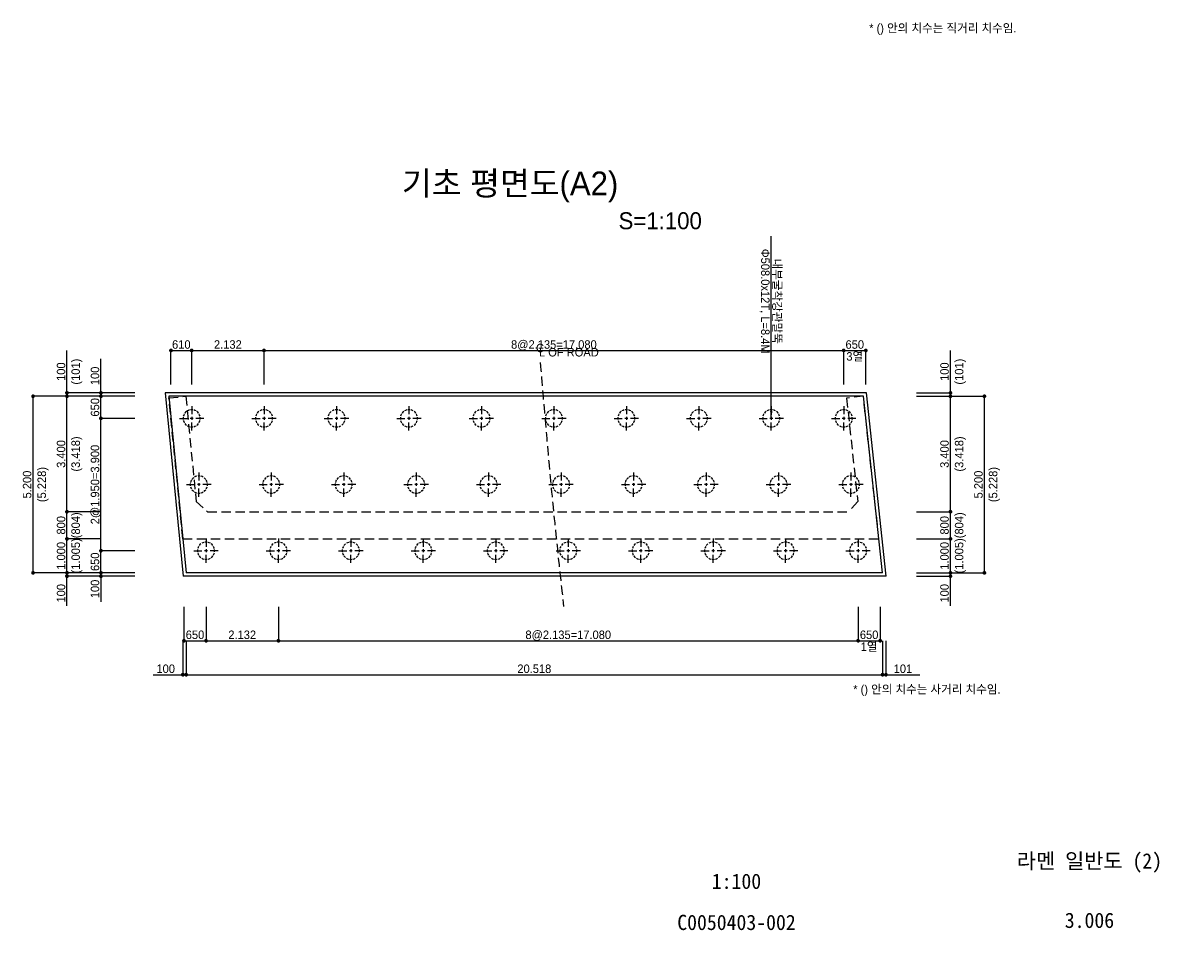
# Model space of a CAD drawing. Extents: x 2629709 to 3675628, y 1179 to 102095.
# Drawn here: x 2757538 to 2791025, y 2357 to 29087 of the extents above; entities that cross this region are included whole.
import ezdxf
from ezdxf.enums import TextEntityAlignment as Align

# ---------------------------------------------------------------- set-up
doc = ezdxf.new("R2010")
doc.units = 0
doc.header["$LTSCALE"] = 550
doc.header["$MEASUREMENT"] = 0
doc.linetypes.add('A-DASHD01', pattern=[0.75, 0.5, -0.25])
for name, color, linetype in [('CS-CNTL', 1, 'A-DASHD01'), ('CS-CONC-MAJR', 4, 'CONTINUOUS'), ('CS-CONC-MINR', 3, 'A-DASHD01'), ('CS-DIML', 1, 'CONTINUOUS'), ('CS-DIMT', 3, 'CONTINUOUS'), ('CS-MISC', 3, 'CONTINUOUS'), ('CS-SYMB', 3, 'CONTINUOUS'), ('CS-SYMB-LIN3', 1, 'CONTINUOUS'), ('CS-TEXT', 3, 'CONTINUOUS'), ('CZ-TEX1', 6, 'CONTINUOUS'), ('CZ-TEX2', 3, 'CONTINUOUS'), ('TITLE-TEXT', 7, 'CONTINUOUS')]:
    doc.layers.add(name, color=color, linetype=linetype)
doc.styles.add('A_STANDARD', font='Dotum.ttf')
doc.styles.add('TB_TEXT', font='DotumChe.ttf')

# ---------------------------------------------------------------- blocks, each defined once
blk = doc.blocks.new('CSPILEH')
at = {"layer": 'CS-MISC'}
for start, end in [(172.079712, 187.920288), (149.579712, 165.420288), (127.079712, 142.920288), (104.579712, 120.420288), (82.079712, 97.920288), (59.579712, 75.420288), (37.079712, 52.920288), (14.579712, 30.420288), (352.079712, 7.920288), (194.579712, 210.420288), (217.079712, 232.920288), (239.579712, 255.420288), (262.079712, 277.920288), (284.579712, 300.420288), (307.079712, 322.920288), (329.579712, 345.420288)]:
    blk.add_arc((0, 0), 1, start, end, dxfattribs=at)
at = {"layer": 'CS-SYMB-LIN3'}
for p, q in [((0, 1.416), (0, 0.467922)), ((-1.416, 0), (-0.467922, 0)), ((-0.166248, 0), (0.166248, 0)), ((0, -0.166248), (0, 0.166248)), ((1.416, 0), (0.467922, 0)), ((0, -1.416), (0, -0.467922))]:
    blk.add_line(p, q, dxfattribs=at)
blk = doc.blocks.new('CXDIMDT2')
at = {"layer": 'CS-MISC', "const_width": 0.5}
blk.add_lwpolyline([(0.25, 0, 1), (-0.25, 0, 1)], format="xyb", close=True, dxfattribs=at)

msp = doc.modelspace()

# ---------------------------------------------------------------- linework, layer by layer
at = {"layer": 'CS-CNTL'}
msp.add_arc((2982145, 35497), 210000, 184.48325, 186.4542, dxfattribs=at)
at = {"layer": 'CS-CONC-MAJR'}
for p, q in [((2782398, 18185), (2761732, 18185)), ((2761732, 18185), (2762262, 12785)), ((2782308, 18085), (2761842, 18085)), ((2761842, 18085), (2762353, 12885)), ((2782872, 12885), (2782308, 18085)), ((2782983, 12785), (2782398, 18185)), ((2782983, 12785), (2762262, 12785)), ((2782872, 12885), (2762353, 12885))]:
    msp.add_line(p, q, dxfattribs=at)
at = {"layer": 'CS-CONC-MINR', "linetype": 'A-DASHD01'}
for p, q in [((2761847, 18036), (2762344, 18085)), ((2762344, 18085), (2762649, 14984)), ((2782304, 18085), (2781811, 18032)), ((2782763, 13885), (2782308, 18085)), ((2762255, 13885), (2761847, 18036)), ((2781811, 18032), (2782141, 14983)), ((2762649, 14984), (2762979, 14685)), ((2782141, 14983), (2781874, 14685)), ((2762979, 14685), (2781874, 14685)), ((2762255, 13885), (2782763, 13885))]:
    msp.add_line(p, q, dxfattribs=at)
at = {"layer": 'CS-DIML', "linetype": 'Continuous'}
for p, q in [((2779593, 18965), (2779593, 22805)), ((2758842, 18185), (2758842, 19435)), ((2761906, 18435), (2761906, 19485)), ((2761906, 19435), (2762516, 19435)), ((2762516, 18435), (2762516, 19485)), ((2762516, 19435), (2764648, 19435)), ((2764648, 18435), (2764648, 19485)), ((2764648, 19435), (2781728, 19435)), ((2781728, 18435), (2781728, 19485)), ((2781728, 19435), (2782378, 19435)), ((2782378, 18435), (2782378, 19485)), ((2784872, 18185), (2784872, 19435)), ((2759842, 18185), (2759842, 19185)), ((2779593, 17435), (2779593, 18965)), ((2758842, 18085), (2757792, 18085)), ((2757842, 12885), (2757842, 18085)), ((2759842, 18185), (2758792, 18185)), ((2759842, 18085), (2758792, 18085)), ((2758842, 18085), (2758842, 18185)), ((2758842, 14685), (2758842, 18085)), ((2760842, 18185), (2759792, 18185)), ((2760842, 18085), (2759792, 18085)), ((2759842, 18085), (2759842, 18185)), ((2759842, 17435), (2759842, 18085)), ((2783872, 18185), (2784922, 18185)), ((2783872, 18085), (2784922, 18085)), ((2784872, 18085), (2784872, 18185)), ((2784872, 14685), (2784872, 18085)), ((2784872, 18085), (2785922, 18085)), ((2785872, 12885), (2785872, 18085)), ((2760842, 17435), (2759792, 17435)), ((2759842, 13535), (2759842, 17435)), ((2759842, 14685), (2758792, 14685)), ((2758842, 13885), (2758842, 14685)), ((2783872, 14685), (2784922, 14685)), ((2784872, 13885), (2784872, 14685)), ((2759842, 13885), (2758792, 13885)), ((2758842, 12885), (2758842, 13885)), ((2783872, 13885), (2784922, 13885)), ((2784872, 12885), (2784872, 13885)), ((2760842, 13535), (2759792, 13535)), ((2759842, 12885), (2759842, 13535)), ((2758842, 12885), (2757792, 12885)), ((2759842, 12885), (2758792, 12885)), ((2759842, 12785), (2758792, 12785)), ((2758842, 12785), (2758842, 12885)), ((2758842, 11910), (2758842, 12785)), ((2760842, 12885), (2759792, 12885)), ((2760842, 12785), (2759792, 12785)), ((2759842, 12785), (2759842, 12885)), ((2759842, 12785), (2759842, 12035)), ((2783872, 12885), (2784922, 12885)), ((2783872, 12785), (2784922, 12785)), ((2784872, 12785), (2784872, 12885)), ((2784872, 12885), (2785922, 12885)), ((2784872, 11910), (2784872, 12785)), ((2762289, 11885), (2762289, 10835)), ((2762939, 11885), (2762939, 10835)), ((2765071, 11885), (2765071, 10835)), ((2782151, 11885), (2782151, 10835)), ((2782801, 11885), (2782801, 10835)), ((2762253, 10885), (2762253, 9835)), ((2762289, 10885), (2762939, 10885)), ((2762353, 10885), (2762353, 9835)), ((2762939, 10885), (2765071, 10885)), ((2765071, 10885), (2782151, 10885)), ((2782151, 10885), (2782801, 10885)), ((2782872, 10885), (2782872, 9835)), ((2782972, 10885), (2782972, 9835)), ((2761378, 9885), (2762253, 9885)), ((2762253, 9885), (2762353, 9885)), ((2762353, 9885), (2782872, 9885)), ((2782872, 9885), (2782972, 9885)), ((2782972, 9885), (2783972, 9885))]:
    msp.add_line(p, q, dxfattribs=at)
at = {"layer": 'CS-DIML'}
msp.add_solid([(2779593, 17435), (2779630, 17655), (2779593, 17435), (2779557, 17655)], dxfattribs=at)

# ---------------------------------------------------------------- block references
at = {"layer": 'CS-SYMB'}
for name, p, xscale, yscale, zscale, rotation in [('CXDIMDT2', (2761906, 19435), 110, 110, 110, 90), ('CXDIMDT2', (2762516, 19435), 110, 110, 110, 90), ('CXDIMDT2', (2762516, 19435), 110, 110, 110, 90), ('CXDIMDT2', (2764648, 19435), 110, 110, 110, 90), ('CXDIMDT2', (2764648, 19435), 110, 110, 110, 90), ('CXDIMDT2', (2781728, 19435), 110, 110, 110, 90), ('CXDIMDT2', (2781728, 19435), 110, 110, 110, 90), ('CXDIMDT2', (2782378, 19435), 110, 110, 110, 90), ('CXDIMDT2', (2757842, 18085), 110, 110, 110, 90), ('CXDIMDT2', (2758842, 18185), 110, 110, 110, 90), ('CXDIMDT2', (2758842, 18185), 110, 110, 110, 90), ('CXDIMDT2', (2758842, 18085), 110, 110, 110, 90), ('CXDIMDT2', (2758842, 18085), 110, 110, 110, 90), ('CXDIMDT2', (2759842, 18185), 110, 110, 110, 90), ('CXDIMDT2', (2759842, 18185), 110, 110, 110, 90), ('CXDIMDT2', (2759842, 18085), 110, 110, 110, 90), ('CXDIMDT2', (2759842, 18085), 110, 110, 110, 90), ('CXDIMDT2', (2784872, 18185), 110, 110, 110, 90), ('CXDIMDT2', (2784872, 18185), 110, 110, 110, 90), ('CXDIMDT2', (2784872, 18085), 110, 110, 110, 90), ('CXDIMDT2', (2784872, 18085), 110, 110, 110, 90), ('CXDIMDT2', (2785872, 18085), 110, 110, 110, 90), ('CSPILEH', (2762516, 17435), 254, 254, 254, 180.0000669999998), ('CSPILEH', (2764648, 17435), 254, 254, 254, 180.0000669999998), ('CSPILEH', (2766783, 17435), 254, 254, 254, 180.0000669999998), ('CSPILEH', (2768918, 17435), 254, 254, 254, 180.0000669999998), ('CSPILEH', (2771053, 17435), 254, 254, 254, 180.0000669999998), ('CSPILEH', (2773188, 17435), 254, 254, 254, 180.0000669999998), ('CSPILEH', (2775323, 17435), 254, 254, 254, 180.0000669999998), ('CSPILEH', (2777458, 17435), 254, 254, 254, 180.0000669999998), ('CSPILEH', (2779593, 17435), 254, 254, 254, 180.0000669999998), ('CSPILEH', (2781728, 17435), 254, 254, 254, 180.0000669999998), ('CXDIMDT2', (2759842, 17435), 110, 110, 110, 90), ('CXDIMDT2', (2759842, 17435), 110, 110, 110, 90), ('CSPILEH', (2762728, 15485), 254, 254, 254, 180.0000669999998), ('CSPILEH', (2764860, 15485), 254, 254, 254, 180.0000669999998), ('CSPILEH', (2766995, 15485), 254, 254, 254, 180.0000669999998), ('CSPILEH', (2769130, 15485), 254, 254, 254, 180.0000669999998), ('CSPILEH', (2771265, 15485), 254, 254, 254, 180.0000669999998), ('CSPILEH', (2773400, 15485), 254, 254, 254, 180.0000669999998), ('CSPILEH', (2775535, 15485), 254, 254, 254, 180.0000669999998), ('CSPILEH', (2777670, 15485), 254, 254, 254, 180.0000669999998), ('CSPILEH', (2779805, 15485), 254, 254, 254, 180.0000669999998), ('CSPILEH', (2781940, 15485), 254, 254, 254, 180.0000669999998), ('CXDIMDT2', (2758842, 14685), 110, 110, 110, 90), ('CXDIMDT2', (2758842, 14685), 110, 110, 110, 90), ('CXDIMDT2', (2784872, 14685), 110, 110, 110, 90), ('CXDIMDT2', (2784872, 14685), 110, 110, 110, 90), ('CXDIMDT2', (2758842, 13885), 110, 110, 110, 90), ('CXDIMDT2', (2758842, 13885), 110, 110, 110, 90), ('CSPILEH', (2762939, 13535), 254, 254, 254, 180.0000669999998), ('CSPILEH', (2765071, 13535), 254, 254, 254, 180.0000669999998), ('CSPILEH', (2767206, 13535), 254, 254, 254, 180.0000669999998), ('CSPILEH', (2769341, 13535), 254, 254, 254, 180.0000669999998), ('CSPILEH', (2771476, 13535), 254, 254, 254, 180.0000669999998), ('CSPILEH', (2773611, 13535), 254, 254, 254, 180.0000669999998), ('CSPILEH', (2775746, 13535), 254, 254, 254, 180.0000669999998), ('CSPILEH', (2777881, 13535), 254, 254, 254, 180.0000669999998), ('CSPILEH', (2780016, 13535), 254, 254, 254, 180.0000669999998), ('CSPILEH', (2782151, 13535), 254, 254, 254, 180.0000669999998), ('CXDIMDT2', (2784872, 13885), 110, 110, 110, 90), ('CXDIMDT2', (2784872, 13885), 110, 110, 110, 90), ('CXDIMDT2', (2759842, 13535), 110, 110, 110, 90), ('CXDIMDT2', (2759842, 13535), 110, 110, 110, 90), ('CXDIMDT2', (2757842, 12885), 110, 110, 110, 90), ('CXDIMDT2', (2758842, 12885), 110, 110, 110, 90), ('CXDIMDT2', (2758842, 12885), 110, 110, 110, 90), ('CXDIMDT2', (2758842, 12785), 110, 110, 110, 90), ('CXDIMDT2', (2759842, 12885), 110, 110, 110, 90), ('CXDIMDT2', (2759842, 12885), 110, 110, 110, 90), ('CXDIMDT2', (2759842, 12785), 110, 110, 110, 90), ('CXDIMDT2', (2784872, 12885), 110, 110, 110, 90), ('CXDIMDT2', (2784872, 12885), 110, 110, 110, 90), ('CXDIMDT2', (2784872, 12785), 110, 110, 110, 90), ('CXDIMDT2', (2785872, 12885), 110, 110, 110, 90), ('CXDIMDT2', (2762289, 10885), 110, 110, 110, 90), ('CXDIMDT2', (2762939, 10885), 110, 110, 110, 90), ('CXDIMDT2', (2762939, 10885), 110, 110, 110, 90), ('CXDIMDT2', (2765071, 10885), 110, 110, 110, 90), ('CXDIMDT2', (2765071, 10885), 110, 110, 110, 90), ('CXDIMDT2', (2782151, 10885), 110, 110, 110, 90), ('CXDIMDT2', (2782151, 10885), 110, 110, 110, 90), ('CXDIMDT2', (2782801, 10885), 110, 110, 110, 90), ('CXDIMDT2', (2762253, 9885), 110, 110, 110, 90), ('CXDIMDT2', (2762353, 9885), 110, 110, 110, 90), ('CXDIMDT2', (2762353, 9885), 110, 110, 110, 90), ('CXDIMDT2', (2782872, 9885), 110, 110, 110, 90), ('CXDIMDT2', (2782872, 9885), 110, 110, 110, 90), ('CXDIMDT2', (2782972, 9885), 110, 110, 110, 90), ('CXDIMDT2', (2782972, 9885), 110, 110, 110, 90)]:
    msp.add_blockref(name, p, dxfattribs=dict(at, xscale=xscale, yscale=yscale, zscale=zscale, rotation=rotation))

# ---------------------------------------------------------------- texts
at = {"layer": 'CS-CONC-MINR', "linetype": 'A-DASHD01', "style": 'A_STANDARD'}
msp.add_text('* () 안의 치수는 사거리 치수임.', height=250, dxfattribs=at).set_placement((2786348, 9330), align=Align.RIGHT)
at = {"layer": 'CS-DIMT', "style": 'A_STANDARD'}
msp.add_text('* () 안의 치수는 직거리 치수임.', height=250, dxfattribs=at).set_placement((2786818, 28805), align=Align.RIGHT)
at = {"layer": 'CS-DIMT', "linetype": 'Continuous', "style": 'A_STANDARD'}
for s, rotation, p in [('Φ508.0x12T, L=8.4M', 270, (2779543, 20885)), ('(101)', 90, (2758973, 18810)), ('3열', 360, (2782053, 19385)), ('(101)', 90, (2785003, 18810)), ('(3.418)', 90, (2758973, 16385)), ('(3.418)', 90, (2785003, 16385)), ('(5.228)', 90, (2757973, 15485)), ('(5.228)', 90, (2786003, 15485)), ('(804)', 90, (2758973, 14285)), ('(804)', 90, (2785003, 14285)), ('(1.005)', 90, (2758973, 13385)), ('(1.005)', 90, (2785003, 13385)), ('1열', 360, (2782476, 10835))]:
    msp.add_text(s, height=250, rotation=rotation, dxfattribs=at).set_placement(p, align=Align.TOP_CENTER)
for s, rotation, p in [('내부굴착강관말뚝', 270, (2779643, 20885)), ('610', 360, (2762211, 19485)), ('2.132', 360, (2763582, 19485)), ('8@2.135=17.080', 360, (2773188, 19485)), ('650', 360, (2782053, 19485)), ('100', 90, (2758792, 18810)), ('100', 450, (2759792, 18685)), ('100', 90, (2784822, 18810)), ('650', 450, (2759792, 17760)), ('3.400', 90, (2758792, 16385)), ('3.400', 90, (2784822, 16385)), ('2@1.950=3.900', 450, (2759792, 15485)), ('5.200', 90, (2757792, 15485)), ('5.200', 90, (2785822, 15485)), ('800', 90, (2758792, 14285)), ('800', 90, (2784822, 14285)), ('1.000', 90, (2758792, 13385)), ('1.000', 90, (2784822, 13385)), ('650', 450, (2759792, 13210)), ('100', 450, (2759792, 12410)), ('650', 360, (2762614, 10935)), ('2.132', 360, (2764005, 10935)), ('8@2.135=17.080', 360, (2773611, 10935)), ('650', 360, (2782476, 10935))]:
    msp.add_text(s, height=250, rotation=rotation, dxfattribs=at).set_placement(p, align=Align.CENTER)
for p in [(2758792, 12010), (2784822, 12010)]:
    msp.add_text('100', height=250, rotation=90, dxfattribs=at).set_placement(p)
msp.add_text('100', height=250, dxfattribs=at).set_placement((2761478, 9935))
for s, p in [('20.518', (2772612, 9935)), ('101', (2783472, 9935))]:
    msp.add_text(s, height=250, dxfattribs=at).set_placement(p, align=Align.CENTER)
at = {"layer": 'CS-TEXT', "linetype": 'Continuous', "style": 'A_STANDARD'}
for s, p in [('C', (2772663, 19382)), ('L OF ROAD', (2772748, 19257))]:
    msp.add_text(s, height=250, dxfattribs=at).set_placement(p)
at = {"layer": 'CZ-TEX1', "style": 'A_STANDARD'}
msp.add_text('기초 평면도(A2)', height=700, dxfattribs=at).set_placement((2771897, 24005), align=Align.CENTER)
at = {"layer": 'CZ-TEX2', "style": 'A_STANDARD'}
msp.add_text('S=1:100', height=500, dxfattribs=at).set_placement((2775093, 23005))
at = {"layer": 'TITLE-TEXT', "style": 'TB_TEXT'}
for s, p in [('라멘 일반도 (2)', (2788968, 4400)), ('1:100', (2778568, 3800)), ('C0050403-002', (2778568, 2589)), ('3.006', (2788968, 2650))]:
    msp.add_text(s, height=450, dxfattribs=at).set_placement(p, align=Align.MIDDLE_CENTER)

doc.saveas('drawing.dxf')
